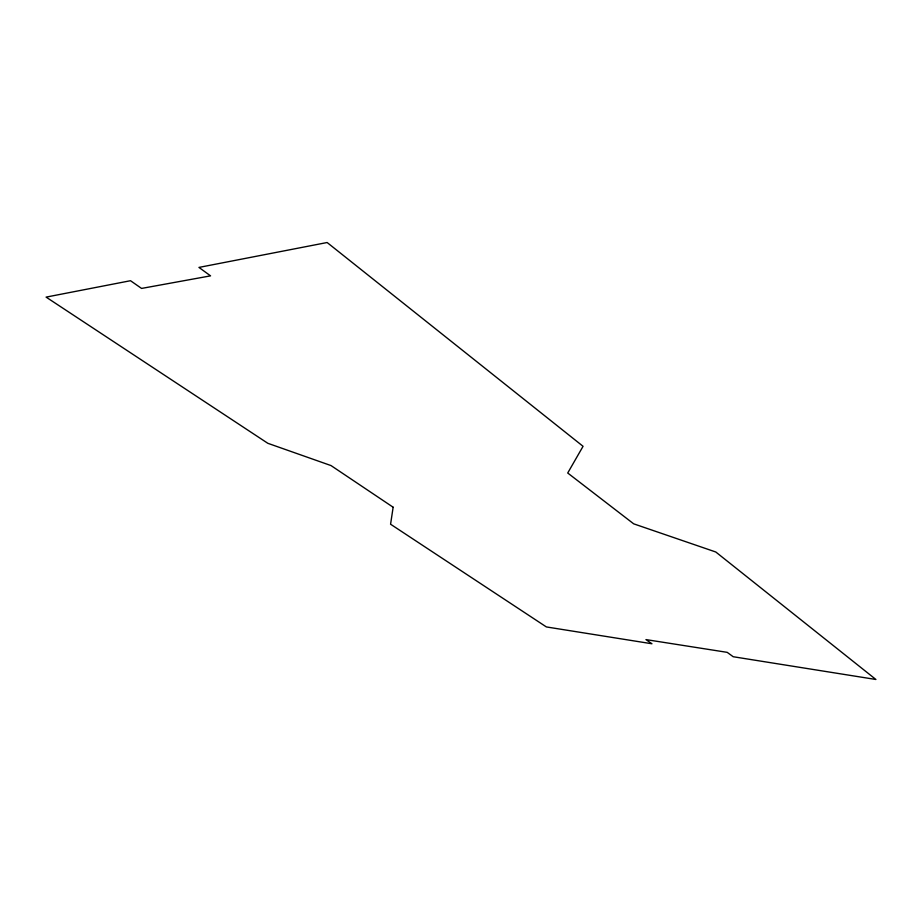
<?xml version="1.0" encoding="UTF-8"?>
<svg xmlns="http://www.w3.org/2000/svg" width="922" height="922" viewBox="0 0 922 922"><rect width="100%" height="100%" fill="white"/><g stroke="black" fill="none" stroke-linecap="round" stroke-linejoin="round"><path stroke-width="1.38" d="M393.141 507.227L390.582 524.226L546.377 626.937L651.935 643.763L645.953 639.591L727.204 652.35L733.209 656.729L875.9 679.479L715.795 552.001L633.691 523.834L567.722 473.009L583.061 446.306L327.137 242.521L198.956 267.415L210.55 275.862L141.573 288.425L130.509 280.714L46.1 297.115L267.829 443.298L331.021 465.575L393.141 507.227"/></g></svg>
